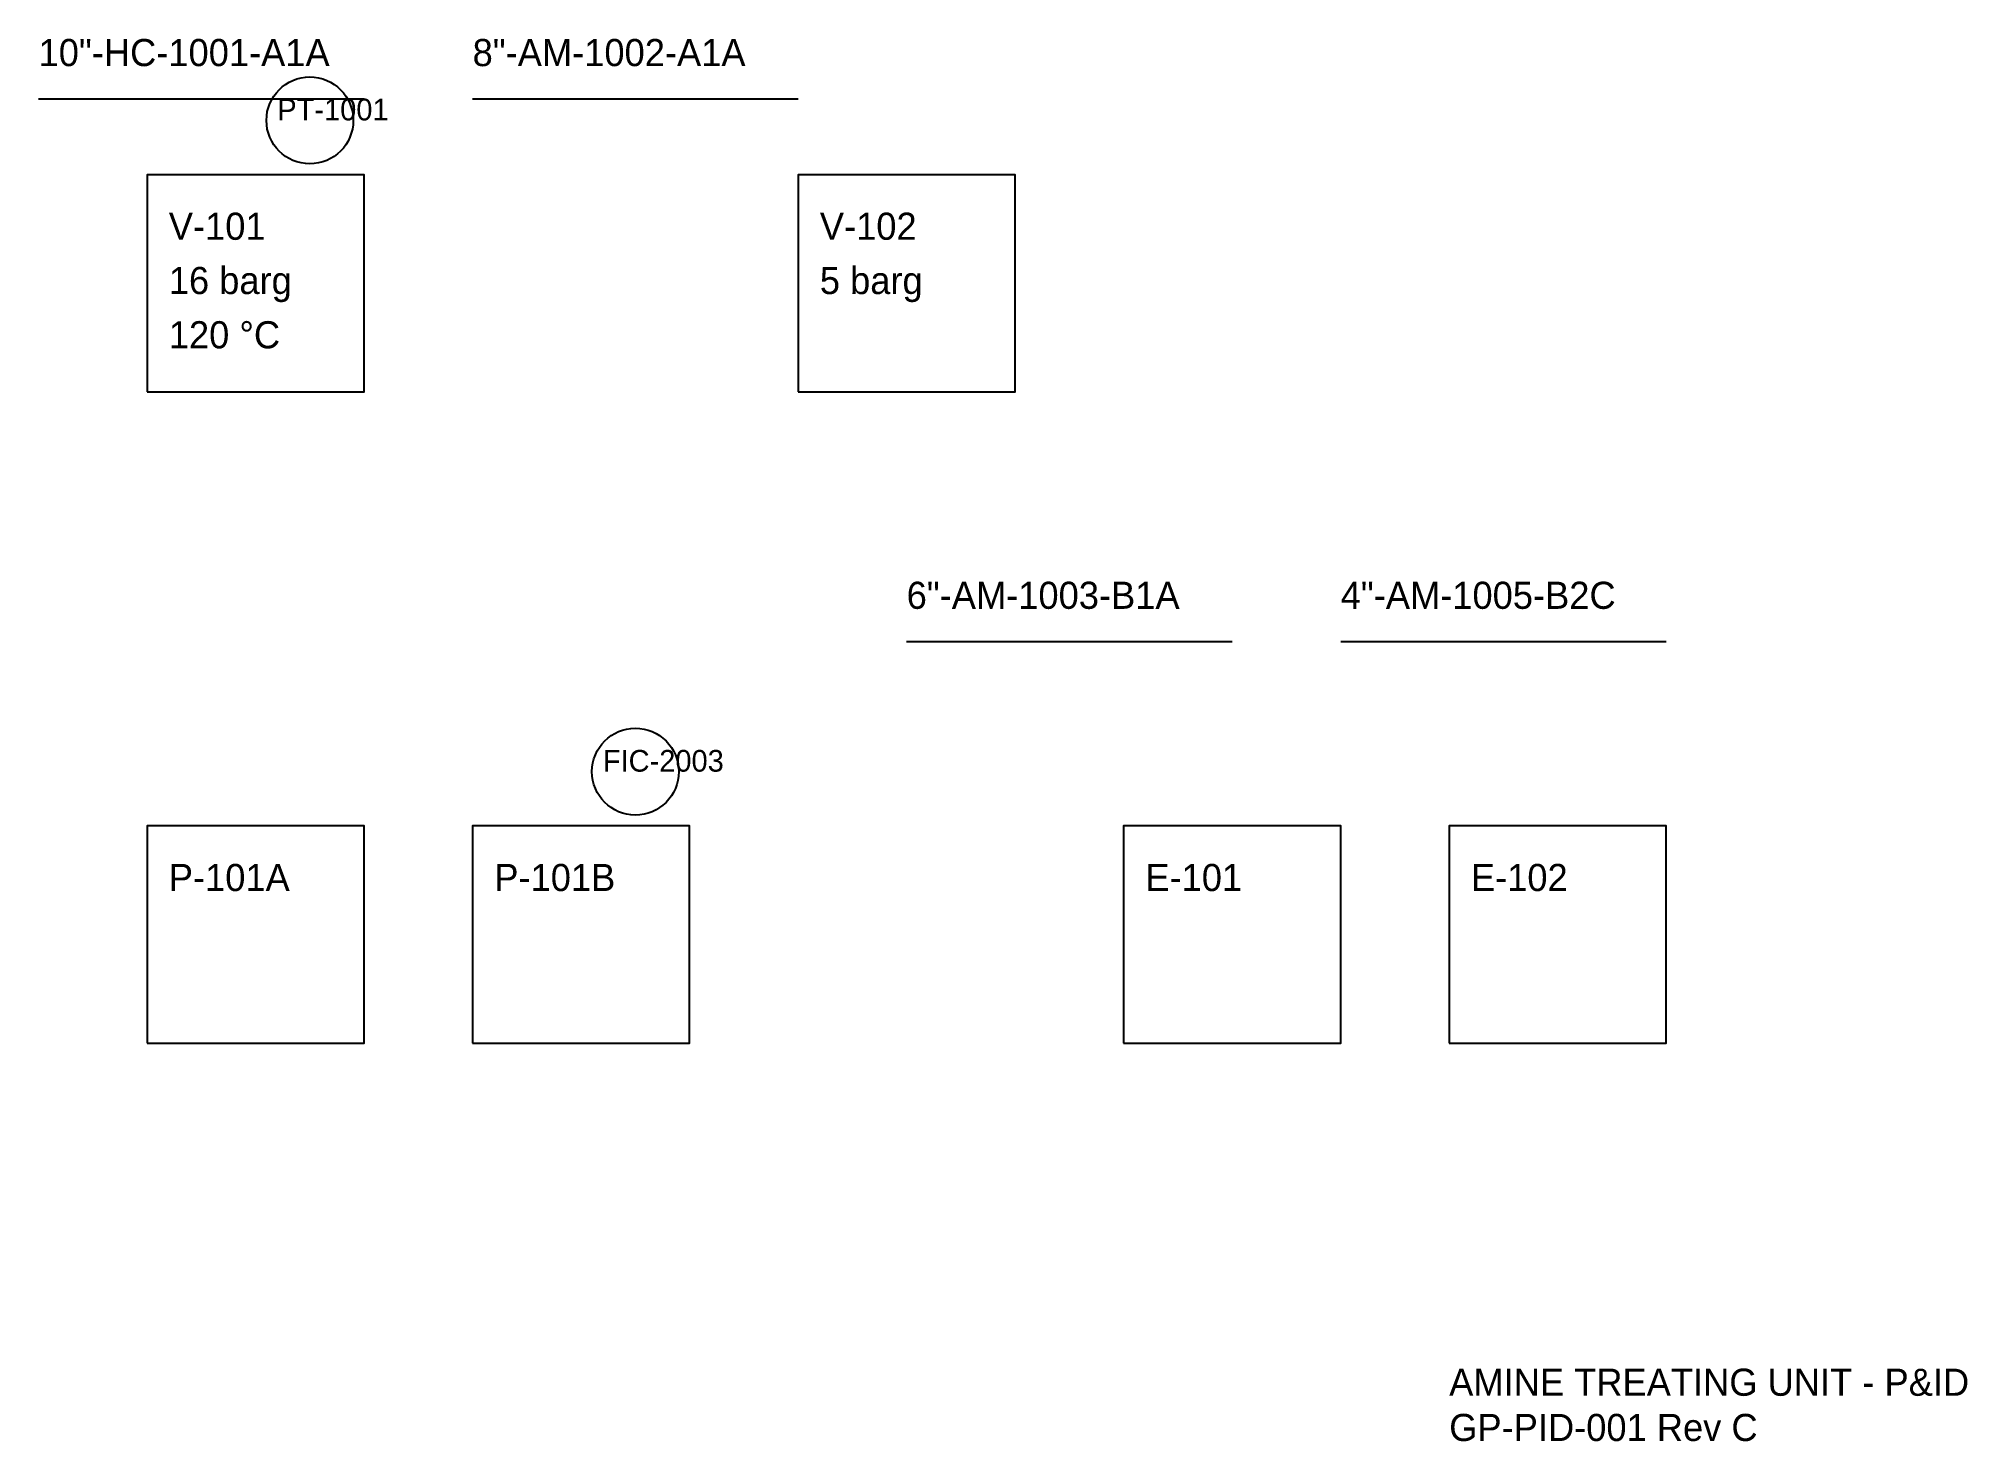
# Model space of a CAD drawing. Header units: metres. Extents: x 20 to 198, y 13 to 143.
import ezdxf

# ---------------------------------------------------------------- set-up
doc = ezdxf.new("R2010")
doc.units = ezdxf.units.M

# ---------------------------------------------------------------- blocks, each defined once
blk = doc.blocks.new('EQUIPMENT')
blk.add_lwpolyline([(-10, -10), (10, -10), (10, 10), (-10, 10)], close=True)
for tag, p in [('TAG', (-8, 4)), ('DESIGN_PRESSURE', (-8, -1)), ('DESIGN_TEMPERATURE', (-8, -6))]:
    blk.add_attdef(tag, p, '', height=2.5)

msp = doc.modelspace()

# ---------------------------------------------------------------- linework, layer by layer
for p, q in [((20, 137), (50, 137)), ((60, 137), (90, 137)), ((100, 87), (130, 87)), ((140, 87), (170, 87))]:
    msp.add_line(p, q)
for centre in [(45, 135), (75, 75)]:
    msp.add_circle(centre, 4)

# ---------------------------------------------------------------- block references
for p, values in [((40, 120), {'TAG': 'V-101', 'DESIGN_PRESSURE': '16 barg', 'DESIGN_TEMPERATURE': '120 °C'}), ((100, 120), {'TAG': 'V-102', 'DESIGN_PRESSURE': '5 barg'}), ((40, 60), {'TAG': 'P-101A'}), ((70, 60), {'TAG': 'P-101B'}), ((130, 60), {'TAG': 'E-101'}), ((160, 60), {'TAG': 'E-102'})]:
    msp.add_blockref('EQUIPMENT', p).add_auto_attribs(values)

# ---------------------------------------------------------------- texts
for s, height, p in [('10"-HC-1001-A1A', 2.5, (20, 140)), ('8"-AM-1002-A1A', 2.5, (60, 140)), ('PT-1001', 2, (42, 135)), ('6"-AM-1003-B1A', 2.5, (100, 90)), ('4"-AM-1005-B2C', 2.5, (140, 90)), ('FIC-2003', 2, (72, 75))]:
    msp.add_text(s, height=height).set_placement(p)
at = {"insert": (150, 20), "char_height": 2.5, "attachment_point": 1}
msp.add_mtext('AMINE TREATING UNIT - P&ID\\PGP-PID-001 Rev C', dxfattribs=at)

doc.saveas('drawing.dxf')
